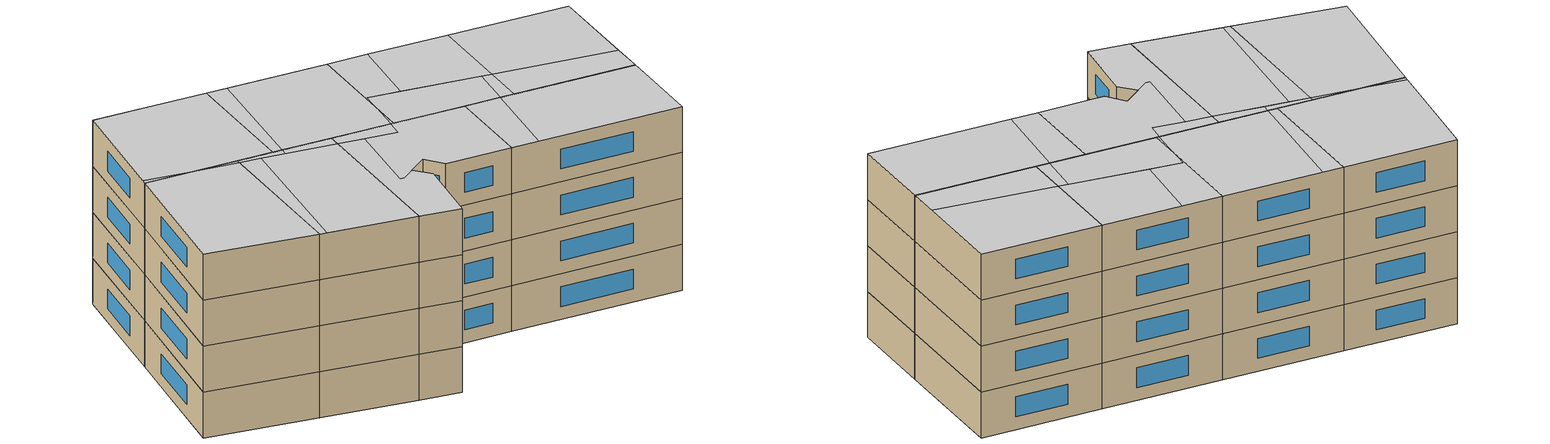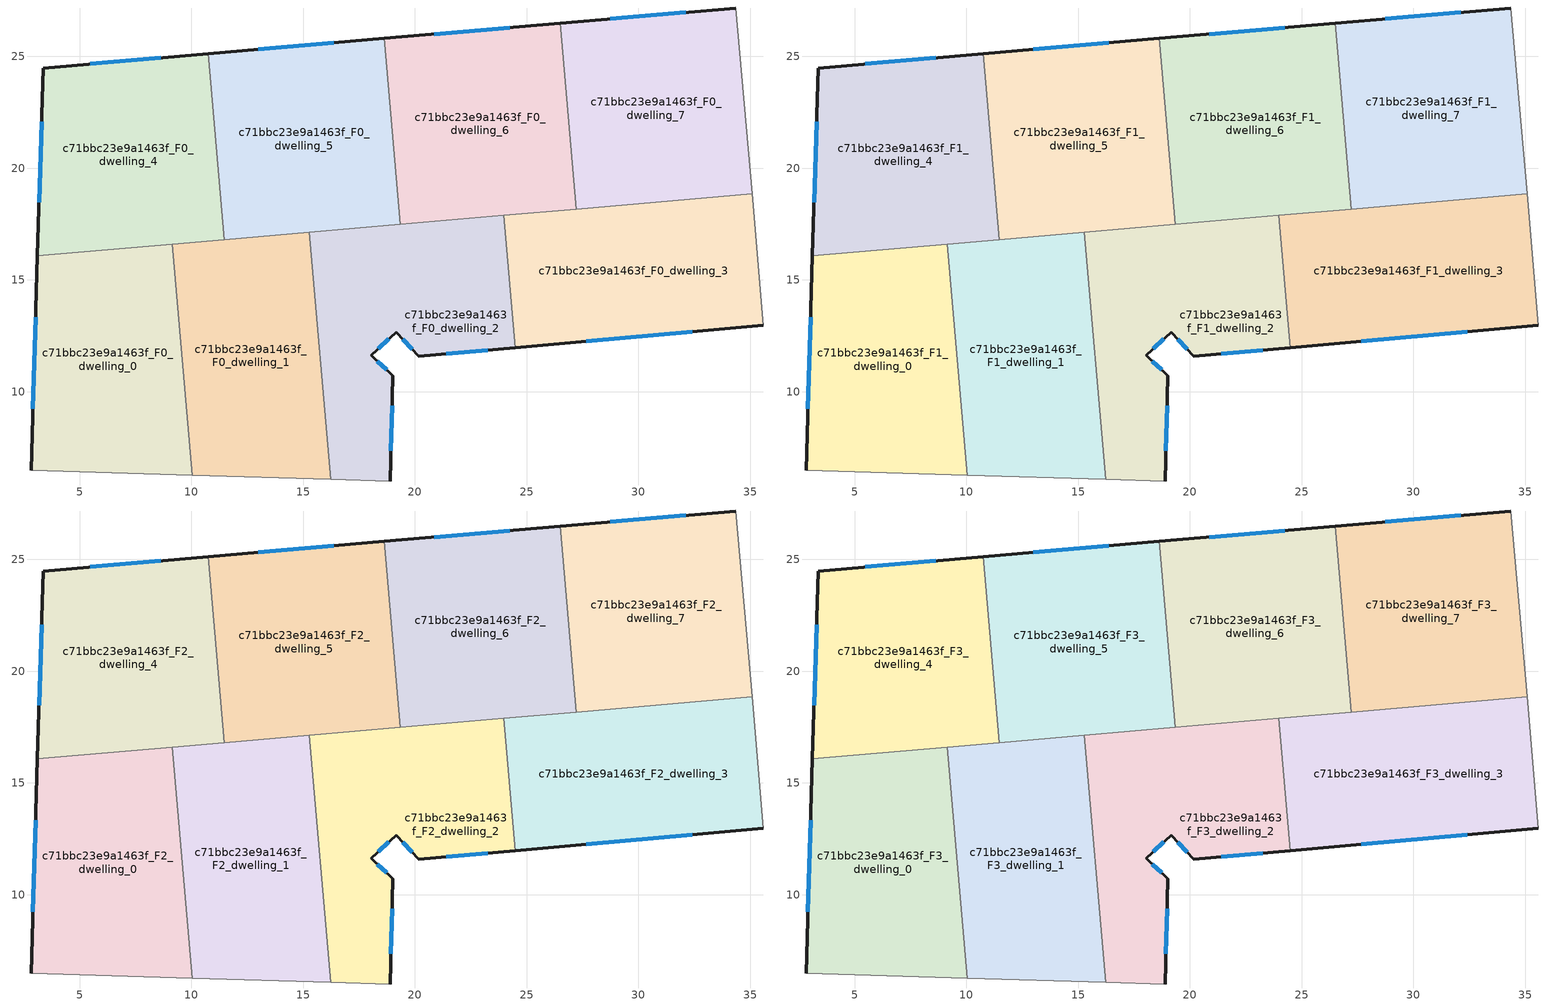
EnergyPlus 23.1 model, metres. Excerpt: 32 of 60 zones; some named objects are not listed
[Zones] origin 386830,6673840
c71bbc23e9a1463f_F0_dwelling_0
 floor ground (EU_floor_Construction): 9.15,16.6 10.04,6.27 2.83,6.49 3.12,16.08 z0
 wall outside (EU_wall_Construction): 3.12,16.08 2.83,6.49 z0:3
 wall to c71bbc23e9a1463f_F0_dwelling_1 (EU_wall_Construction): 10.04,6.27 9.15,16.6 z0:3
 wall adiabatic (EU_wall_Construction): 2.83,6.49 10.04,6.27 z0:3
 wall to c71bbc23e9a1463f_F0_dwelling_4 (EU_wall_Construction): 9.15,16.6 3.12,16.08 z0:3
 window (EU_Window_Construction): 3.04,13.34 2.91,9.23 z0.86:2.14
c71bbc23e9a1463f_F0_dwelling_1
 floor ground (EU_floor_Construction): 15.27,17.13 16.23,6.09 10.04,6.27 9.15,16.6 z0
 wall to c71bbc23e9a1463f_F0_dwelling_2 (EU_wall_Construction): 16.23,6.09 15.27,17.13 z0:3
 wall adiabatic (EU_wall_Construction): 10.04,6.27 16.23,6.09 z0:3
 wall to c71bbc23e9a1463f_F0_dwelling_5 (EU_wall_Construction): 15.27,17.13 11.47,16.8 z0:3
 wall to c71bbc23e9a1463f_F0_dwelling_4 (EU_wall_Construction): 11.47,16.8 9.14,16.6 z0:3
c71bbc23e9a1463f_F0_dwelling_2
 floor ground (EU_floor_Construction): 23.97,17.88 24.48,11.97 20.16,11.58 19.16,12.66 18.04,11.63 19.02,10.72 18.89,6.01 16.23,6.09 15.27,17.13 z0
 wall outside (EU_wall_Construction): 18.89,6.01 19.02,10.72 18.04,11.63 19.16,12.66 20.16,11.58 24.48,11.97 z0:3
 wall adiabatic (EU_wall_Construction): 16.23,6.09 18.89,6.01 z0:3
 wall to c71bbc23e9a1463f_F0_dwelling_3 (EU_wall_Construction): 24.48,11.97 23.97,17.88 z0:3
 wall to c71bbc23e9a1463f_F0_dwelling_6 (EU_wall_Construction): 23.97,17.88 19.34,17.48 z0:3
 wall to c71bbc23e9a1463f_F0_dwelling_5 (EU_wall_Construction): 19.34,17.48 15.27,17.13 z0:3
 window (EU_Window_Construction): 18.93,7.35 18.98,9.37 / 21.4,11.69 23.25,11.86 / 19.45,12.35 19.88,11.89 / 18.36,11.92 18.84,12.37 / 18.74,10.98 18.32,11.37 z0.86:2.14
c71bbc23e9a1463f_F0_dwelling_3
 floor ground (EU_floor_Construction): 35.08,18.84 35.59,12.97 24.48,11.97 23.97,17.88 z0
 wall outside (EU_wall_Construction): 24.48,11.97 35.59,12.97 z0:3
 wall adiabatic (EU_wall_Construction): 35.59,12.97 35.08,18.84 z0:3
 wall to c71bbc23e9a1463f_F0_dwelling_7 (EU_wall_Construction): 35.08,18.84 27.21,18.16 z0:3
 wall to c71bbc23e9a1463f_F0_dwelling_6 (EU_wall_Construction): 27.21,18.16 23.97,17.88 z0:3
 window (EU_Window_Construction): 27.65,12.26 32.41,12.69 z0.86:2.14
c71bbc23e9a1463f_F0_dwelling_4
 floor ground (EU_floor_Construction): 10.75,25.12 11.47,16.8 3.12,16.08 3.37,24.48 z0
 wall outside (EU_wall_Construction): 10.75,25.12 3.37,24.48 3.12,16.08 z0:3
 wall to c71bbc23e9a1463f_F0_dwelling_5 (EU_wall_Construction): 11.47,16.8 10.75,25.12 z0:3
 window (EU_Window_Construction): 3.3,22.08 3.19,18.48 / 8.64,24.94 5.48,24.66 z0.86:2.14
c71bbc23e9a1463f_F0_dwelling_5
 floor ground (EU_floor_Construction): 18.62,25.8 19.34,17.48 11.47,16.8 10.75,25.12 z0
 wall outside (EU_wall_Construction): 18.62,25.8 10.75,25.12 z0:3
 wall to c71bbc23e9a1463f_F0_dwelling_6 (EU_wall_Construction): 19.34,17.48 18.62,25.8 z0:3
 window (EU_Window_Construction): 16.37,25.61 13,25.31 z0.86:2.14
c71bbc23e9a1463f_F0_dwelling_6
 floor ground (EU_floor_Construction): 26.49,26.48 27.21,18.16 19.34,17.48 18.62,25.8 z0
 wall outside (EU_wall_Construction): 26.49,26.48 18.62,25.8 z0:3
 wall to c71bbc23e9a1463f_F0_dwelling_7 (EU_wall_Construction): 27.21,18.16 26.49,26.48 z0:3
 window (EU_Window_Construction): 24.24,26.29 20.87,26 z0.86:2.14
c71bbc23e9a1463f_F0_dwelling_7
 floor ground (EU_floor_Construction): 34.36,27.16 35.08,18.84 27.21,18.16 26.49,26.48 z0
 wall outside (EU_wall_Construction): 34.36,27.16 26.49,26.48 z0:3
 wall adiabatic (EU_wall_Construction): 35.08,18.84 34.36,27.16 z0:3
 window (EU_Window_Construction): 32.11,26.97 28.74,26.68 z0.86:2.14
c71bbc23e9a1463f_F1_dwelling_0
 floor to c71bbc23e9a1463f_F0_dwelling_0 (EU_floor_Construction): 9.15,16.6 10.04,6.27 2.83,6.49 3.12,16.08 z3
 wall outside (EU_wall_Construction): 3.12,16.08 2.83,6.49 z3:6
 wall to c71bbc23e9a1463f_F1_dwelling_1 (EU_wall_Construction): 10.04,6.27 9.15,16.6 z3:6
 wall adiabatic (EU_wall_Construction): 2.83,6.49 10.04,6.27 z3:6
 wall to c71bbc23e9a1463f_F1_dwelling_4 (EU_wall_Construction): 9.15,16.6 3.12,16.08 z3:6
 window (EU_Window_Construction): 3.04,13.34 2.91,9.23 z3.86:5.14
c71bbc23e9a1463f_F1_dwelling_1
 floor to c71bbc23e9a1463f_F0_dwelling_1 (EU_floor_Construction): 15.27,17.13 16.23,6.09 10.04,6.27 9.15,16.6 z3
 wall to c71bbc23e9a1463f_F1_dwelling_2 (EU_wall_Construction): 16.23,6.09 15.27,17.13 z3:6
 wall adiabatic (EU_wall_Construction): 10.04,6.27 16.23,6.09 z3:6
 wall to c71bbc23e9a1463f_F1_dwelling_5 (EU_wall_Construction): 15.27,17.13 11.47,16.8 z3:6
 wall to c71bbc23e9a1463f_F1_dwelling_4 (EU_wall_Construction): 11.47,16.8 9.14,16.6 z3:6
c71bbc23e9a1463f_F1_dwelling_2
 floor to c71bbc23e9a1463f_F0_dwelling_2 (EU_floor_Construction): 23.97,17.88 24.48,11.97 20.16,11.58 19.16,12.66 18.04,11.63 19.02,10.72 18.89,6.01 16.23,6.09 15.27,17.13 z3
 wall outside (EU_wall_Construction): 18.89,6.01 19.02,10.72 18.04,11.63 19.16,12.66 20.16,11.58 24.48,11.97 z3:6
 wall adiabatic (EU_wall_Construction): 16.23,6.09 18.89,6.01 z3:6
 wall to c71bbc23e9a1463f_F1_dwelling_3 (EU_wall_Construction): 24.48,11.97 23.97,17.88 z3:6
 wall to c71bbc23e9a1463f_F1_dwelling_6 (EU_wall_Construction): 23.97,17.88 19.34,17.48 z3:6
 wall to c71bbc23e9a1463f_F1_dwelling_5 (EU_wall_Construction): 19.34,17.48 15.27,17.13 z3:6
 window (EU_Window_Construction): 18.93,7.35 18.98,9.37 / 21.4,11.69 23.25,11.86 / 19.45,12.35 19.88,11.89 / 18.36,11.92 18.84,12.37 / 18.74,10.98 18.32,11.37 z3.86:5.14
c71bbc23e9a1463f_F1_dwelling_3
 floor to c71bbc23e9a1463f_F0_dwelling_3 (EU_floor_Construction): 35.08,18.84 35.59,12.97 24.48,11.97 23.97,17.88 z3
 wall outside (EU_wall_Construction): 24.48,11.97 35.59,12.97 z3:6
 wall adiabatic (EU_wall_Construction): 35.59,12.97 35.08,18.84 z3:6
 wall to c71bbc23e9a1463f_F1_dwelling_7 (EU_wall_Construction): 35.08,18.84 27.21,18.16 z3:6
 wall to c71bbc23e9a1463f_F1_dwelling_6 (EU_wall_Construction): 27.21,18.16 23.97,17.88 z3:6
 window (EU_Window_Construction): 27.65,12.26 32.41,12.69 z3.86:5.14
c71bbc23e9a1463f_F1_dwelling_4
 floor to c71bbc23e9a1463f_F0_dwelling_4 (EU_floor_Construction): 10.75,25.12 11.47,16.8 3.12,16.08 3.37,24.48 z3
 wall outside (EU_wall_Construction): 10.75,25.12 3.37,24.48 3.12,16.08 z3:6
 wall to c71bbc23e9a1463f_F1_dwelling_5 (EU_wall_Construction): 11.47,16.8 10.75,25.12 z3:6
 window (EU_Window_Construction): 3.3,22.08 3.19,18.48 / 8.64,24.94 5.48,24.66 z3.86:5.14
c71bbc23e9a1463f_F1_dwelling_5
 floor to c71bbc23e9a1463f_F0_dwelling_5 (EU_floor_Construction): 18.62,25.8 19.34,17.48 11.47,16.8 10.75,25.12 z3
 wall outside (EU_wall_Construction): 18.62,25.8 10.75,25.12 z3:6
 wall to c71bbc23e9a1463f_F1_dwelling_6 (EU_wall_Construction): 19.34,17.48 18.62,25.8 z3:6
 window (EU_Window_Construction): 16.37,25.61 13,25.31 z3.86:5.14
c71bbc23e9a1463f_F1_dwelling_6
 floor to c71bbc23e9a1463f_F0_dwelling_6 (EU_floor_Construction): 26.49,26.48 27.21,18.16 19.34,17.48 18.62,25.8 z3
 wall outside (EU_wall_Construction): 26.49,26.48 18.62,25.8 z3:6
 wall to c71bbc23e9a1463f_F1_dwelling_7 (EU_wall_Construction): 27.21,18.16 26.49,26.48 z3:6
 window (EU_Window_Construction): 24.24,26.29 20.87,26 z3.86:5.14
c71bbc23e9a1463f_F1_dwelling_7
 floor to c71bbc23e9a1463f_F0_dwelling_7 (EU_floor_Construction): 34.36,27.16 35.08,18.84 27.21,18.16 26.49,26.48 z3
 wall outside (EU_wall_Construction): 34.36,27.16 26.49,26.48 z3:6
 wall adiabatic (EU_wall_Construction): 35.08,18.84 34.36,27.16 z3:6
 window (EU_Window_Construction): 32.11,26.97 28.74,26.68 z3.86:5.14
c71bbc23e9a1463f_F2_dwelling_0
 floor to c71bbc23e9a1463f_F1_dwelling_0 (EU_floor_Construction): 9.15,16.6 10.04,6.27 2.83,6.49 3.12,16.08 z6
 wall outside (EU_wall_Construction): 3.12,16.08 2.83,6.49 z6:9
 wall to c71bbc23e9a1463f_F2_dwelling_1 (EU_wall_Construction): 10.04,6.27 9.15,16.6 z6:9
 wall adiabatic (EU_wall_Construction): 2.83,6.49 10.04,6.27 z6:9
 wall to c71bbc23e9a1463f_F2_dwelling_4 (EU_wall_Construction): 9.15,16.6 3.12,16.08 z6:9
 window (EU_Window_Construction): 3.04,13.34 2.91,9.23 z6.86:8.14
c71bbc23e9a1463f_F2_dwelling_1
 floor to c71bbc23e9a1463f_F1_dwelling_1 (EU_floor_Construction): 15.27,17.13 16.23,6.09 10.04,6.27 9.15,16.6 z6
 wall to c71bbc23e9a1463f_F2_dwelling_2 (EU_wall_Construction): 16.23,6.09 15.27,17.13 z6:9
 wall adiabatic (EU_wall_Construction): 10.04,6.27 16.23,6.09 z6:9
 wall to c71bbc23e9a1463f_F2_dwelling_5 (EU_wall_Construction): 15.27,17.13 11.47,16.8 z6:9
 wall to c71bbc23e9a1463f_F2_dwelling_4 (EU_wall_Construction): 11.47,16.8 9.14,16.6 z6:9
c71bbc23e9a1463f_F2_dwelling_2
 floor to c71bbc23e9a1463f_F1_dwelling_2 (EU_floor_Construction): 23.97,17.88 24.48,11.97 20.16,11.58 19.16,12.66 18.04,11.63 19.02,10.72 18.89,6.01 16.23,6.09 15.27,17.13 z6
 wall outside (EU_wall_Construction): 18.89,6.01 19.02,10.72 18.04,11.63 19.16,12.66 20.16,11.58 24.48,11.97 z6:9
 wall adiabatic (EU_wall_Construction): 16.23,6.09 18.89,6.01 z6:9
 wall to c71bbc23e9a1463f_F2_dwelling_3 (EU_wall_Construction): 24.48,11.97 23.97,17.88 z6:9
 wall to c71bbc23e9a1463f_F2_dwelling_6 (EU_wall_Construction): 23.97,17.88 19.34,17.48 z6:9
 wall to c71bbc23e9a1463f_F2_dwelling_5 (EU_wall_Construction): 19.34,17.48 15.27,17.13 z6:9
 window (EU_Window_Construction): 18.93,7.35 18.98,9.37 / 21.4,11.69 23.25,11.86 / 19.45,12.35 19.88,11.89 / 18.36,11.92 18.84,12.37 / 18.74,10.98 18.32,11.37 z6.86:8.14
c71bbc23e9a1463f_F2_dwelling_3
 floor to c71bbc23e9a1463f_F1_dwelling_3 (EU_floor_Construction): 35.08,18.84 35.59,12.97 24.48,11.97 23.97,17.88 z6
 wall outside (EU_wall_Construction): 24.48,11.97 35.59,12.97 z6:9
 wall adiabatic (EU_wall_Construction): 35.59,12.97 35.08,18.84 z6:9
 wall to c71bbc23e9a1463f_F2_dwelling_7 (EU_wall_Construction): 35.08,18.84 27.21,18.16 z6:9
 wall to c71bbc23e9a1463f_F2_dwelling_6 (EU_wall_Construction): 27.21,18.16 23.97,17.88 z6:9
 window (EU_Window_Construction): 27.65,12.26 32.41,12.69 z6.86:8.14
c71bbc23e9a1463f_F2_dwelling_4
 floor to c71bbc23e9a1463f_F1_dwelling_4 (EU_floor_Construction): 10.75,25.12 11.47,16.8 3.12,16.08 3.37,24.48 z6
 wall outside (EU_wall_Construction): 10.75,25.12 3.37,24.48 3.12,16.08 z6:9
 wall to c71bbc23e9a1463f_F2_dwelling_5 (EU_wall_Construction): 11.47,16.8 10.75,25.12 z6:9
 window (EU_Window_Construction): 3.3,22.08 3.19,18.48 / 8.64,24.94 5.48,24.66 z6.86:8.14
c71bbc23e9a1463f_F2_dwelling_5
 floor to c71bbc23e9a1463f_F1_dwelling_5 (EU_floor_Construction): 18.62,25.8 19.34,17.48 11.47,16.8 10.75,25.12 z6
 wall outside (EU_wall_Construction): 18.62,25.8 10.75,25.12 z6:9
 wall to c71bbc23e9a1463f_F2_dwelling_6 (EU_wall_Construction): 19.34,17.48 18.62,25.8 z6:9
 window (EU_Window_Construction): 16.37,25.61 13,25.31 z6.86:8.14
c71bbc23e9a1463f_F2_dwelling_6
 floor to c71bbc23e9a1463f_F1_dwelling_6 (EU_floor_Construction): 26.49,26.48 27.21,18.16 19.34,17.48 18.62,25.8 z6
 wall outside (EU_wall_Construction): 26.49,26.48 18.62,25.8 z6:9
 wall to c71bbc23e9a1463f_F2_dwelling_7 (EU_wall_Construction): 27.21,18.16 26.49,26.48 z6:9
 window (EU_Window_Construction): 24.24,26.29 20.87,26 z6.86:8.14
c71bbc23e9a1463f_F2_dwelling_7
 floor to c71bbc23e9a1463f_F1_dwelling_7 (EU_floor_Construction): 34.36,27.16 35.08,18.84 27.21,18.16 26.49,26.48 z6
 wall outside (EU_wall_Construction): 34.36,27.16 26.49,26.48 z6:9
 wall adiabatic (EU_wall_Construction): 35.08,18.84 34.36,27.16 z6:9
 window (EU_Window_Construction): 32.11,26.97 28.74,26.68 z6.86:8.14
c71bbc23e9a1463f_F3_dwelling_0
 floor to c71bbc23e9a1463f_F2_dwelling_0 (EU_floor_Construction): 9.15,16.6 10.04,6.27 2.83,6.49 3.12,16.08 z9
 wall outside (EU_wall_Construction): 3.12,16.08 2.83,6.49 z9:12
 wall to c71bbc23e9a1463f_F3_dwelling_1 (EU_wall_Construction): 10.04,6.27 9.15,16.6 z9:12
 wall adiabatic (EU_wall_Construction): 2.83,6.49 10.04,6.27 z9:12
 wall to c71bbc23e9a1463f_F3_dwelling_4 (EU_wall_Construction): 9.15,16.6 3.12,16.08 z9:12
 window (EU_Window_Construction): 3.04,13.34 2.91,9.23 z9.86:11.14
 ceiling to c71bbc23e9a1463f_F4_dwelling_0 (EU_floor_Construction): 10.04,6.27 9.17,16.33 6.24,16.35 3.12,16.08 2.83,6.49 z12
 ceiling adiabatic (EU_roof_Construction): 9.17,16.33 9.15,16.6 6.24,16.35 z12
c71bbc23e9a1463f_F3_dwelling_1
 floor to c71bbc23e9a1463f_F2_dwelling_1 (EU_floor_Construction): 15.27,17.13 16.23,6.09 10.04,6.27 9.15,16.6 z9
 wall to c71bbc23e9a1463f_F3_dwelling_2 (EU_wall_Construction): 16.23,6.09 15.27,17.13 z9:12
 wall adiabatic (EU_wall_Construction): 10.04,6.27 16.23,6.09 z9:12
 wall to c71bbc23e9a1463f_F3_dwelling_5 (EU_wall_Construction): 15.27,17.13 11.47,16.8 z9:12
 wall to c71bbc23e9a1463f_F3_dwelling_4 (EU_wall_Construction): 11.47,16.8 9.14,16.6 z9:12
 ceiling to c71bbc23e9a1463f_F4_dwelling_1 (EU_floor_Construction): 16.23,6.09 15.34,16.31 10.56,16.33 10.51,6.26 z12
 ceiling to c71bbc23e9a1463f_F4_dwelling_0 (EU_floor_Construction): 10.51,6.26 10.56,16.33 9.17,16.33 10.04,6.27 z12
 ceiling to c71bbc23e9a1463f_F4_dwelling_5 (EU_floor_Construction): 15.34,16.31 15.27,17.13 12.09,16.85 12.08,16.32 z12
 ceiling adiabatic (EU_roof_Construction): 12.08,16.32 12.09,16.85 9.15,16.6 9.17,16.33 z12
c71bbc23e9a1463f_F3_dwelling_2
 floor to c71bbc23e9a1463f_F2_dwelling_2 (EU_floor_Construction): 23.97,17.88 24.48,11.97 20.16,11.58 19.16,12.66 18.04,11.63 19.02,10.72 18.89,6.01 16.23,6.09 15.27,17.13 z9
 wall outside (EU_wall_Construction): 18.89,6.01 19.02,10.72 18.04,11.63 19.16,12.66 20.16,11.58 24.48,11.97 z9:12
 wall adiabatic (EU_wall_Construction): 16.23,6.09 18.89,6.01 z9:12
 wall to c71bbc23e9a1463f_F3_dwelling_3 (EU_wall_Construction): 24.48,11.97 23.97,17.88 z9:12
 wall to c71bbc23e9a1463f_F3_dwelling_6 (EU_wall_Construction): 23.97,17.88 19.34,17.48 z9:12
 wall to c71bbc23e9a1463f_F3_dwelling_5 (EU_wall_Construction): 19.34,17.48 15.27,17.13 z9:12
 window (EU_Window_Construction): 18.93,7.35 18.98,9.37 / 21.4,11.69 23.25,11.86 / 19.45,12.35 19.88,11.89 / 18.36,11.92 18.84,12.37 / 18.74,10.98 18.32,11.37 z9.86:11.14
 ceiling to c71bbc23e9a1463f_F4_dwelling_2 (EU_floor_Construction): 24.48,11.97 23.97,17.88 19.14,17.47 19.14,16.29 17.05,16.3 17.03,10.91 17.27,10.91 19.16,12.66 20.16,11.58 z12
 ceiling to c71bbc23e9a1463f_F4_dwelling_1 (EU_floor_Construction): 18.89,6.01 19.02,10.72 18.04,11.63 17.27,10.91 17.03,10.91 17.05,16.3 15.34,16.31 16.23,6.09 z12
 ceiling to c71bbc23e9a1463f_F4_dwelling_5 (EU_floor_Construction): 19.14,16.29 19.14,17.47 15.27,17.13 15.34,16.31 z12
c71bbc23e9a1463f_F3_dwelling_3
 floor to c71bbc23e9a1463f_F2_dwelling_3 (EU_floor_Construction): 35.08,18.84 35.59,12.97 24.48,11.97 23.97,17.88 z9
 wall outside (EU_wall_Construction): 24.48,11.97 35.59,12.97 z9:12
 wall adiabatic (EU_wall_Construction): 35.59,12.97 35.08,18.84 z9:12
 wall to c71bbc23e9a1463f_F3_dwelling_7 (EU_wall_Construction): 35.08,18.84 27.21,18.16 z9:12
 wall to c71bbc23e9a1463f_F3_dwelling_6 (EU_wall_Construction): 27.21,18.16 23.97,17.88 z9:12
 window (EU_Window_Construction): 27.65,12.26 32.41,12.69 z9.86:11.14
 ceiling to c71bbc23e9a1463f_F4_dwelling_4 (EU_floor_Construction): 35.59,12.97 35.08,18.84 26.31,18.09 26.28,12.13 z12
 ceiling to c71bbc23e9a1463f_F4_dwelling_2 (EU_floor_Construction): 26.28,12.13 26.31,18.09 23.97,17.88 24.48,11.97 z12
c71bbc23e9a1463f_F3_dwelling_4
 floor to c71bbc23e9a1463f_F2_dwelling_4 (EU_floor_Construction): 10.75,25.12 11.47,16.8 3.12,16.08 3.37,24.48 z9
 wall outside (EU_wall_Construction): 10.75,25.12 3.37,24.48 3.12,16.08 z9:12
 wall to c71bbc23e9a1463f_F3_dwelling_5 (EU_wall_Construction): 11.47,16.8 10.75,25.12 z9:12
 window (EU_Window_Construction): 3.3,22.08 3.19,18.48 / 8.64,24.94 5.48,24.66 z9.86:11.14
 ceiling to c71bbc23e9a1463f_F4_dwelling_3 (EU_floor_Construction): 11.47,16.8 10.75,25.12 3.37,24.48 3.13,16.36 6.24,16.35 z12
 ceiling to c71bbc23e9a1463f_F4_dwelling_0 (EU_floor_Construction): 6.24,16.35 3.13,16.36 3.12,16.08 z12
c71bbc23e9a1463f_F3_dwelling_5
 floor to c71bbc23e9a1463f_F2_dwelling_5 (EU_floor_Construction): 18.62,25.8 19.34,17.48 11.47,16.8 10.75,25.12 z9
 wall outside (EU_wall_Construction): 18.62,25.8 10.75,25.12 z9:12
 wall to c71bbc23e9a1463f_F3_dwelling_6 (EU_wall_Construction): 19.34,17.48 18.62,25.8 z9:12
 window (EU_Window_Construction): 16.37,25.61 13,25.31 z9.86:11.14
 ceiling to c71bbc23e9a1463f_F4_dwelling_5 (EU_floor_Construction): 19.14,17.47 19.15,19.63 18.62,25.8 12.12,25.24 12.09,16.85 z12
 ceiling to c71bbc23e9a1463f_F4_dwelling_3 (EU_floor_Construction): 12.09,16.85 12.12,25.24 10.75,25.12 11.47,16.8 z12
 ceiling to c71bbc23e9a1463f_F4_dwelling_2 (EU_floor_Construction): 19.34,17.48 19.15,19.63 19.14,17.47 z12
c71bbc23e9a1463f_F3_dwelling_6
 floor to c71bbc23e9a1463f_F2_dwelling_6 (EU_floor_Construction): 26.49,26.48 27.21,18.16 19.34,17.48 18.62,25.8 z9
 wall outside (EU_wall_Construction): 26.49,26.48 18.62,25.8 z9:12
 wall to c71bbc23e9a1463f_F3_dwelling_7 (EU_wall_Construction): 27.21,18.16 26.49,26.48 z9:12
 window (EU_Window_Construction): 24.24,26.29 20.87,26 z9.86:11.14
 ceiling to c71bbc23e9a1463f_F4_dwelling_2 (EU_floor_Construction): 26.31,18.09 26.32,20.99 19.16,21.02 19.15,19.63 19.34,17.48 z12
 ceiling to c71bbc23e9a1463f_F4_dwelling_5 (EU_floor_Construction): 21.23,21.01 21.25,26.03 18.62,25.8 19.15,19.63 19.16,21.02 z12
 ceiling to c71bbc23e9a1463f_F4_dwelling_6 (EU_floor_Construction): 26.97,20.98 26.49,26.48 21.25,26.03 21.23,21.01 z12
 ceiling to c71bbc23e9a1463f_F4_dwelling_4 (EU_floor_Construction): 27.21,18.16 26.97,20.98 26.32,20.98 26.31,18.09 z12
c71bbc23e9a1463f_F3_dwelling_7
 floor to c71bbc23e9a1463f_F2_dwelling_7 (EU_floor_Construction): 34.36,27.16 35.08,18.84 27.21,18.16 26.49,26.48 z9
 wall outside (EU_wall_Construction): 34.36,27.16 26.49,26.48 z9:12
 wall adiabatic (EU_wall_Construction): 35.08,18.84 34.36,27.16 z9:12
 window (EU_Window_Construction): 32.11,26.97 28.74,26.68 z9.86:11.14
 ceiling to c71bbc23e9a1463f_F4_dwelling_6 (EU_floor_Construction): 34.9,20.95 34.36,27.16 26.49,26.48 26.97,20.98 z12
 ceiling to c71bbc23e9a1463f_F4_dwelling_4 (EU_floor_Construction): 35.08,18.84 34.9,20.95 26.97,20.98 27.21,18.16 z12
[Building]
EU S2 Campaign: North Axis=0; Terrain=City; Solar Distribution=FullExterior
[Site:Location]
Helsinki-Vantaa.AP: Latitude=60.317; Longitude=24.963; Time Zone=2; Elevation=54.6
[SizingPeriod:WeatherFileDays]
AnnualSizingPeriod: Begin Month=1; Begin Day of Month=1; End Month=12; End Day of Month=31; Day of Week for Start Day=Monday; Use Weather File Daylight Saving Period=No; Use Weather File Rain and Snow Indicators=No
[MATERIAL]
EU_InternalMass_Material: Roughness=MediumRough; Thickness=0.1; Conductivity=1; Density=1800; Specific Heat=900; Thermal Absorptance=0.9; Solar Absorptance=0.7; Visible Absorptance=0.7
[MATERIAL:NOMASS] Roughness=MediumRough; Thermal Absorptance=0.9; Solar Absorptance=0.7; Visible Absorptance=0.7
Name | Thermal Resistance
EU_wall_NoMass | 1.10183
EU_roof_NoMass; EU_floor_NoMass | 1.70606
[WINDOWMATERIAL:SIMPLEGLAZINGSYSTEM]
EU_Window_SimpleGlazing: UFactor=3.11035; Solar Heat Gain Coefficient=0.8; Visible Transmittance=0.8
[CONSTRUCTION]
EU_wall_Construction: EU_wall_NoMass
EU_roof_Construction: EU_roof_NoMass
EU_floor_Construction: EU_floor_NoMass
EU_Window_Construction: EU_Window_SimpleGlazing
EU_InternalMass_Construction: EU_InternalMass_Material
[ZONE] Type=1; Multiplier=1; Ceiling Height=autocalculate; Floor Area=autocalculate; Part of Total Floor Area=Yes
Name | Volume
c71bbc23e9a1463f_F0_dwelling_0; c71bbc23e9a1463f_F1_dwelling_0; c71bbc23e9a1463f_F2_dwelling_0; c71bbc23e9a1463f_F3_dwelling_0 | 197.85
c71bbc23e9a1463f_F0_dwelling_1; c71bbc23e9a1463f_F1_dwelling_1; c71bbc23e9a1463f_F2_dwelling_1; c71bbc23e9a1463f_F3_dwelling_1 | 197.867
c71bbc23e9a1463f_F0_dwelling_2; c71bbc23e9a1463f_F1_dwelling_2; c71bbc23e9a1463f_F2_dwelling_2; c71bbc23e9a1463f_F3_dwelling_2 | 197.861
c71bbc23e9a1463f_F0_dwelling_3; c71bbc23e9a1463f_F1_dwelling_3; c71bbc23e9a1463f_F2_dwelling_3; c71bbc23e9a1463f_F3_dwelling_3 | 197.857
c71bbc23e9a1463f_F0_dwelling_4; c71bbc23e9a1463f_F1_dwelling_4; c71bbc23e9a1463f_F2_dwelling_4; c71bbc23e9a1463f_F3_dwelling_4 | 197.848
c71bbc23e9a1463f_F0_dwelling_5; c71bbc23e9a1463f_F1_dwelling_5; c71bbc23e9a1463f_F2_dwelling_5; c71bbc23e9a1463f_F3_dwelling_5 | 197.835
c71bbc23e9a1463f_F0_dwelling_6; c71bbc23e9a1463f_F1_dwelling_6; c71bbc23e9a1463f_F2_dwelling_6; c71bbc23e9a1463f_F3_dwelling_6 | 197.884
c71bbc23e9a1463f_F0_dwelling_7; c71bbc23e9a1463f_F1_dwelling_7; c71bbc23e9a1463f_F2_dwelling_7; c71bbc23e9a1463f_F3_dwelling_7 | 197.846
[INTERNALMASS] Construction=EU_InternalMass_Construction
Name | Zone or ZoneList | Surface Area
c71bbc23e9a1463f_F0_dwelling_0_EU_InternalMass | c71bbc23e9a1463f_F0_dwelling_0 | 65.9502
c71bbc23e9a1463f_F0_dwelling_1_EU_InternalMass | c71bbc23e9a1463f_F0_dwelling_1 | 65.9556
c71bbc23e9a1463f_F0_dwelling_2_EU_InternalMass | c71bbc23e9a1463f_F0_dwelling_2 | 65.9536
c71bbc23e9a1463f_F0_dwelling_3_EU_InternalMass | c71bbc23e9a1463f_F0_dwelling_3 | 65.9526
c71bbc23e9a1463f_F0_dwelling_4_EU_InternalMass | c71bbc23e9a1463f_F0_dwelling_4 | 65.9489
c71bbc23e9a1463f_F0_dwelling_5_EU_InternalMass | c71bbc23e9a1463f_F0_dwelling_5 | 65.9451
c71bbc23e9a1463f_F0_dwelling_6_EU_InternalMass | c71bbc23e9a1463f_F0_dwelling_6 | 65.9616
c71bbc23e9a1463f_F0_dwelling_7_EU_InternalMass | c71bbc23e9a1463f_F0_dwelling_7 | 65.9487
c71bbc23e9a1463f_F1_dwelling_0_EU_InternalMass | c71bbc23e9a1463f_F1_dwelling_0 | 65.9502
c71bbc23e9a1463f_F1_dwelling_1_EU_InternalMass | c71bbc23e9a1463f_F1_dwelling_1 | 65.9556
c71bbc23e9a1463f_F1_dwelling_2_EU_InternalMass | c71bbc23e9a1463f_F1_dwelling_2 | 65.9536
c71bbc23e9a1463f_F1_dwelling_3_EU_InternalMass | c71bbc23e9a1463f_F1_dwelling_3 | 65.9526
c71bbc23e9a1463f_F1_dwelling_4_EU_InternalMass | c71bbc23e9a1463f_F1_dwelling_4 | 65.9489
c71bbc23e9a1463f_F1_dwelling_5_EU_InternalMass | c71bbc23e9a1463f_F1_dwelling_5 | 65.9451
c71bbc23e9a1463f_F1_dwelling_6_EU_InternalMass | c71bbc23e9a1463f_F1_dwelling_6 | 65.9616
c71bbc23e9a1463f_F1_dwelling_7_EU_InternalMass | c71bbc23e9a1463f_F1_dwelling_7 | 65.9487
c71bbc23e9a1463f_F2_dwelling_0_EU_InternalMass | c71bbc23e9a1463f_F2_dwelling_0 | 65.9502
c71bbc23e9a1463f_F2_dwelling_1_EU_InternalMass | c71bbc23e9a1463f_F2_dwelling_1 | 65.9556
c71bbc23e9a1463f_F2_dwelling_2_EU_InternalMass | c71bbc23e9a1463f_F2_dwelling_2 | 65.9536
c71bbc23e9a1463f_F2_dwelling_3_EU_InternalMass | c71bbc23e9a1463f_F2_dwelling_3 | 65.9526
c71bbc23e9a1463f_F2_dwelling_4_EU_InternalMass | c71bbc23e9a1463f_F2_dwelling_4 | 65.9489
c71bbc23e9a1463f_F2_dwelling_5_EU_InternalMass | c71bbc23e9a1463f_F2_dwelling_5 | 65.9451
c71bbc23e9a1463f_F2_dwelling_6_EU_InternalMass | c71bbc23e9a1463f_F2_dwelling_6 | 65.9616
c71bbc23e9a1463f_F2_dwelling_7_EU_InternalMass | c71bbc23e9a1463f_F2_dwelling_7 | 65.9487
c71bbc23e9a1463f_F3_dwelling_0_EU_InternalMass | c71bbc23e9a1463f_F3_dwelling_0 | 65.9502
c71bbc23e9a1463f_F3_dwelling_1_EU_InternalMass | c71bbc23e9a1463f_F3_dwelling_1 | 65.9556
c71bbc23e9a1463f_F3_dwelling_2_EU_InternalMass | c71bbc23e9a1463f_F3_dwelling_2 | 65.9536
c71bbc23e9a1463f_F3_dwelling_3_EU_InternalMass | c71bbc23e9a1463f_F3_dwelling_3 | 65.9526
c71bbc23e9a1463f_F3_dwelling_4_EU_InternalMass | c71bbc23e9a1463f_F3_dwelling_4 | 65.9489
c71bbc23e9a1463f_F3_dwelling_5_EU_InternalMass | c71bbc23e9a1463f_F3_dwelling_5 | 65.9451
c71bbc23e9a1463f_F3_dwelling_6_EU_InternalMass | c71bbc23e9a1463f_F3_dwelling_6 | 65.9616
c71bbc23e9a1463f_F3_dwelling_7_EU_InternalMass | c71bbc23e9a1463f_F3_dwelling_7 | 65.9487
[OTHEREQUIPMENT] Fuel Type=Electricity; Design Level Calculation Method=Watts/Area; Power per Zone Floor Area=1; Fraction Latent=0; Fraction Radiant=0; Fraction Lost=0; Carbon Dioxide Generation Rate=0; EndUse Subcategory=EU_Step8_InternalGains
Name | Zone or ZoneList or Space or SpaceList | Schedule
EU_Step8_InternalGain_c71bbc23e9a1463f_F0_dwelling_0_f000 | c71bbc23e9a1463f_F0_dwelling_0 | EU_Step8_GainSchedule_c71bbc23e9a1463f_F0_dwelling_0_f000
EU_Step8_InternalGain_c71bbc23e9a1463f_F0_dwelling_1_f000 | c71bbc23e9a1463f_F0_dwelling_1 | EU_Step8_GainSchedule_c71bbc23e9a1463f_F0_dwelling_1_f000
EU_Step8_InternalGain_c71bbc23e9a1463f_F0_dwelling_2_f000 | c71bbc23e9a1463f_F0_dwelling_2 | EU_Step8_GainSchedule_c71bbc23e9a1463f_F0_dwelling_2_f000
EU_Step8_InternalGain_c71bbc23e9a1463f_F0_dwelling_3_f000 | c71bbc23e9a1463f_F0_dwelling_3 | EU_Step8_GainSchedule_c71bbc23e9a1463f_F0_dwelling_3_f000
EU_Step8_InternalGain_c71bbc23e9a1463f_F0_dwelling_4_f000 | c71bbc23e9a1463f_F0_dwelling_4 | EU_Step8_GainSchedule_c71bbc23e9a1463f_F0_dwelling_4_f000
EU_Step8_InternalGain_c71bbc23e9a1463f_F0_dwelling_5_f000 | c71bbc23e9a1463f_F0_dwelling_5 | EU_Step8_GainSchedule_c71bbc23e9a1463f_F0_dwelling_5_f000
EU_Step8_InternalGain_c71bbc23e9a1463f_F0_dwelling_6_f000 | c71bbc23e9a1463f_F0_dwelling_6 | EU_Step8_GainSchedule_c71bbc23e9a1463f_F0_dwelling_6_f000
EU_Step8_InternalGain_c71bbc23e9a1463f_F0_dwelling_7_f000 | c71bbc23e9a1463f_F0_dwelling_7 | EU_Step8_GainSchedule_c71bbc23e9a1463f_F0_dwelling_7_f000
EU_Step8_InternalGain_c71bbc23e9a1463f_F1_dwelling_0_f000 | c71bbc23e9a1463f_F1_dwelling_0 | EU_Step8_GainSchedule_c71bbc23e9a1463f_F1_dwelling_0_f000
EU_Step8_InternalGain_c71bbc23e9a1463f_F1_dwelling_1_f000 | c71bbc23e9a1463f_F1_dwelling_1 | EU_Step8_GainSchedule_c71bbc23e9a1463f_F1_dwelling_1_f000
EU_Step8_InternalGain_c71bbc23e9a1463f_F1_dwelling_2_f000 | c71bbc23e9a1463f_F1_dwelling_2 | EU_Step8_GainSchedule_c71bbc23e9a1463f_F1_dwelling_2_f000
EU_Step8_InternalGain_c71bbc23e9a1463f_F1_dwelling_3_f000 | c71bbc23e9a1463f_F1_dwelling_3 | EU_Step8_GainSchedule_c71bbc23e9a1463f_F1_dwelling_3_f000
EU_Step8_InternalGain_c71bbc23e9a1463f_F1_dwelling_4_f000 | c71bbc23e9a1463f_F1_dwelling_4 | EU_Step8_GainSchedule_c71bbc23e9a1463f_F1_dwelling_4_f000
EU_Step8_InternalGain_c71bbc23e9a1463f_F1_dwelling_5_f000 | c71bbc23e9a1463f_F1_dwelling_5 | EU_Step8_GainSchedule_c71bbc23e9a1463f_F1_dwelling_5_f000
EU_Step8_InternalGain_c71bbc23e9a1463f_F1_dwelling_6_f000 | c71bbc23e9a1463f_F1_dwelling_6 | EU_Step8_GainSchedule_c71bbc23e9a1463f_F1_dwelling_6_f000
EU_Step8_InternalGain_c71bbc23e9a1463f_F1_dwelling_7_f000 | c71bbc23e9a1463f_F1_dwelling_7 | EU_Step8_GainSchedule_c71bbc23e9a1463f_F1_dwelling_7_f000
EU_Step8_InternalGain_c71bbc23e9a1463f_F2_dwelling_0_f000 | c71bbc23e9a1463f_F2_dwelling_0 | EU_Step8_GainSchedule_c71bbc23e9a1463f_F2_dwelling_0_f000
EU_Step8_InternalGain_c71bbc23e9a1463f_F2_dwelling_1_f000 | c71bbc23e9a1463f_F2_dwelling_1 | EU_Step8_GainSchedule_c71bbc23e9a1463f_F2_dwelling_1_f000
EU_Step8_InternalGain_c71bbc23e9a1463f_F2_dwelling_2_f000 | c71bbc23e9a1463f_F2_dwelling_2 | EU_Step8_GainSchedule_c71bbc23e9a1463f_F2_dwelling_2_f000
EU_Step8_InternalGain_c71bbc23e9a1463f_F2_dwelling_3_f000 | c71bbc23e9a1463f_F2_dwelling_3 | EU_Step8_GainSchedule_c71bbc23e9a1463f_F2_dwelling_3_f000
EU_Step8_InternalGain_c71bbc23e9a1463f_F2_dwelling_4_f000 | c71bbc23e9a1463f_F2_dwelling_4 | EU_Step8_GainSchedule_c71bbc23e9a1463f_F2_dwelling_4_f000
EU_Step8_InternalGain_c71bbc23e9a1463f_F2_dwelling_5_f000 | c71bbc23e9a1463f_F2_dwelling_5 | EU_Step8_GainSchedule_c71bbc23e9a1463f_F2_dwelling_5_f000
EU_Step8_InternalGain_c71bbc23e9a1463f_F2_dwelling_6_f000 | c71bbc23e9a1463f_F2_dwelling_6 | EU_Step8_GainSchedule_c71bbc23e9a1463f_F2_dwelling_6_f000
EU_Step8_InternalGain_c71bbc23e9a1463f_F2_dwelling_7_f000 | c71bbc23e9a1463f_F2_dwelling_7 | EU_Step8_GainSchedule_c71bbc23e9a1463f_F2_dwelling_7_f000
EU_Step8_InternalGain_c71bbc23e9a1463f_F3_dwelling_0_f000 | c71bbc23e9a1463f_F3_dwelling_0 | EU_Step8_GainSchedule_c71bbc23e9a1463f_F3_dwelling_0_f000
EU_Step8_InternalGain_c71bbc23e9a1463f_F3_dwelling_1_f000 | c71bbc23e9a1463f_F3_dwelling_1 | EU_Step8_GainSchedule_c71bbc23e9a1463f_F3_dwelling_1_f000
EU_Step8_InternalGain_c71bbc23e9a1463f_F3_dwelling_2_f000 | c71bbc23e9a1463f_F3_dwelling_2 | EU_Step8_GainSchedule_c71bbc23e9a1463f_F3_dwelling_2_f000
EU_Step8_InternalGain_c71bbc23e9a1463f_F3_dwelling_3_f000 | c71bbc23e9a1463f_F3_dwelling_3 | EU_Step8_GainSchedule_c71bbc23e9a1463f_F3_dwelling_3_f000
EU_Step8_InternalGain_c71bbc23e9a1463f_F3_dwelling_4_f000 | c71bbc23e9a1463f_F3_dwelling_4 | EU_Step8_GainSchedule_c71bbc23e9a1463f_F3_dwelling_4_f000
EU_Step8_InternalGain_c71bbc23e9a1463f_F3_dwelling_5_f000 | c71bbc23e9a1463f_F3_dwelling_5 | EU_Step8_GainSchedule_c71bbc23e9a1463f_F3_dwelling_5_f000
EU_Step8_InternalGain_c71bbc23e9a1463f_F3_dwelling_6_f000 | c71bbc23e9a1463f_F3_dwelling_6 | EU_Step8_GainSchedule_c71bbc23e9a1463f_F3_dwelling_6_f000
EU_Step8_InternalGain_c71bbc23e9a1463f_F3_dwelling_7_f000 | c71bbc23e9a1463f_F3_dwelling_7 | EU_Step8_GainSchedule_c71bbc23e9a1463f_F3_dwelling_7_f000
[ZONEVENTILATION:DESIGNFLOWRATE] Schedule=EU_AlwaysOn; Design Flow Rate Calculation Method=AirChanges/Hour; Air Changes per Hour=0.756316; Ventilation Type=Natural; Fan Pressure Rise=0; Fan Total Efficiency=1; Constant Term Coefficient=1; Temperature Term Coefficient=0; Velocity Term Coefficient=0; Velocity Squared Term Coefficient=0; Minimum Indoor Temperature=-100; Maximum Indoor Temperature=100; Delta Temperature=-100; Minimum Outdoor Temperature=-100; Maximum Outdoor Temperature=100; Maximum Wind Speed=40
Name | Zone or ZoneList or Space or SpaceList
EU_ConstantAir_c71bbc23e9a1463f_F0_dwelling_0 | c71bbc23e9a1463f_F0_dwelling_0
EU_ConstantAir_c71bbc23e9a1463f_F0_dwelling_1 | c71bbc23e9a1463f_F0_dwelling_1
EU_ConstantAir_c71bbc23e9a1463f_F0_dwelling_2 | c71bbc23e9a1463f_F0_dwelling_2
EU_ConstantAir_c71bbc23e9a1463f_F0_dwelling_3 | c71bbc23e9a1463f_F0_dwelling_3
EU_ConstantAir_c71bbc23e9a1463f_F0_dwelling_4 | c71bbc23e9a1463f_F0_dwelling_4
EU_ConstantAir_c71bbc23e9a1463f_F0_dwelling_5 | c71bbc23e9a1463f_F0_dwelling_5
EU_ConstantAir_c71bbc23e9a1463f_F0_dwelling_6 | c71bbc23e9a1463f_F0_dwelling_6
EU_ConstantAir_c71bbc23e9a1463f_F0_dwelling_7 | c71bbc23e9a1463f_F0_dwelling_7
EU_ConstantAir_c71bbc23e9a1463f_F1_dwelling_0 | c71bbc23e9a1463f_F1_dwelling_0
EU_ConstantAir_c71bbc23e9a1463f_F1_dwelling_1 | c71bbc23e9a1463f_F1_dwelling_1
EU_ConstantAir_c71bbc23e9a1463f_F1_dwelling_2 | c71bbc23e9a1463f_F1_dwelling_2
EU_ConstantAir_c71bbc23e9a1463f_F1_dwelling_3 | c71bbc23e9a1463f_F1_dwelling_3
EU_ConstantAir_c71bbc23e9a1463f_F1_dwelling_4 | c71bbc23e9a1463f_F1_dwelling_4
EU_ConstantAir_c71bbc23e9a1463f_F1_dwelling_5 | c71bbc23e9a1463f_F1_dwelling_5
EU_ConstantAir_c71bbc23e9a1463f_F1_dwelling_6 | c71bbc23e9a1463f_F1_dwelling_6
EU_ConstantAir_c71bbc23e9a1463f_F1_dwelling_7 | c71bbc23e9a1463f_F1_dwelling_7
EU_ConstantAir_c71bbc23e9a1463f_F2_dwelling_0 | c71bbc23e9a1463f_F2_dwelling_0
EU_ConstantAir_c71bbc23e9a1463f_F2_dwelling_1 | c71bbc23e9a1463f_F2_dwelling_1
EU_ConstantAir_c71bbc23e9a1463f_F2_dwelling_2 | c71bbc23e9a1463f_F2_dwelling_2
EU_ConstantAir_c71bbc23e9a1463f_F2_dwelling_3 | c71bbc23e9a1463f_F2_dwelling_3
EU_ConstantAir_c71bbc23e9a1463f_F2_dwelling_4 | c71bbc23e9a1463f_F2_dwelling_4
EU_ConstantAir_c71bbc23e9a1463f_F2_dwelling_5 | c71bbc23e9a1463f_F2_dwelling_5
EU_ConstantAir_c71bbc23e9a1463f_F2_dwelling_6 | c71bbc23e9a1463f_F2_dwelling_6
EU_ConstantAir_c71bbc23e9a1463f_F2_dwelling_7 | c71bbc23e9a1463f_F2_dwelling_7
EU_ConstantAir_c71bbc23e9a1463f_F3_dwelling_0 | c71bbc23e9a1463f_F3_dwelling_0
EU_ConstantAir_c71bbc23e9a1463f_F3_dwelling_1 | c71bbc23e9a1463f_F3_dwelling_1
EU_ConstantAir_c71bbc23e9a1463f_F3_dwelling_2 | c71bbc23e9a1463f_F3_dwelling_2
EU_ConstantAir_c71bbc23e9a1463f_F3_dwelling_3 | c71bbc23e9a1463f_F3_dwelling_3
EU_ConstantAir_c71bbc23e9a1463f_F3_dwelling_4 | c71bbc23e9a1463f_F3_dwelling_4
EU_ConstantAir_c71bbc23e9a1463f_F3_dwelling_5 | c71bbc23e9a1463f_F3_dwelling_5
EU_ConstantAir_c71bbc23e9a1463f_F3_dwelling_6 | c71bbc23e9a1463f_F3_dwelling_6
EU_ConstantAir_c71bbc23e9a1463f_F3_dwelling_7 | c71bbc23e9a1463f_F3_dwelling_7
[HVACTEMPLATE:ZONE:IDEALLOADSAIRSYSTEM] System Availability Schedule=EU_AlwaysOn; Maximum Heating Supply Air Temperature=50; Minimum Cooling Supply Air Temperature=13; Maximum Heating Supply Air Humidity Ratio=0.0156; Minimum Cooling Supply Air Humidity Ratio=0.0077; Heating Limit=NoLimit; Cooling Limit=NoLimit; Heating Availability Schedule=EU_AlwaysOn; Cooling Availability Schedule=EU_CoolingOff; Dehumidification Control Type=ConstantSensibleHeatRatio; Cooling Sensible Heat Ratio=0.7; Dehumidification Setpoint=60; Humidification Control Type=None; Humidification Setpoint=30; Outdoor Air Method=None; Outdoor Air Flow Rate per Person=0.00944; Outdoor Air Flow Rate per Zone Floor Area=0; Outdoor Air Flow Rate per Zone=0; Demand Controlled Ventilation Type=None; Outdoor Air Economizer Type=NoEconomizer; Heat Recovery Type=None; Sensible Heat Recovery Effectiveness=0.7; Latent Heat Recovery Effectiveness=0.65
Name | Template Thermostat
c71bbc23e9a1463f_F0_dwelling_0 | EU_HeatOnly_c71bbc23e9a1463f_F0_dwelling_0
c71bbc23e9a1463f_F0_dwelling_1 | EU_HeatOnly_c71bbc23e9a1463f_F0_dwelling_1
c71bbc23e9a1463f_F0_dwelling_2 | EU_HeatOnly_c71bbc23e9a1463f_F0_dwelling_2
c71bbc23e9a1463f_F0_dwelling_3 | EU_HeatOnly_c71bbc23e9a1463f_F0_dwelling_3
c71bbc23e9a1463f_F0_dwelling_4 | EU_HeatOnly_c71bbc23e9a1463f_F0_dwelling_4
c71bbc23e9a1463f_F0_dwelling_5 | EU_HeatOnly_c71bbc23e9a1463f_F0_dwelling_5
c71bbc23e9a1463f_F0_dwelling_6 | EU_HeatOnly_c71bbc23e9a1463f_F0_dwelling_6
c71bbc23e9a1463f_F0_dwelling_7 | EU_HeatOnly_c71bbc23e9a1463f_F0_dwelling_7
c71bbc23e9a1463f_F1_dwelling_0 | EU_HeatOnly_c71bbc23e9a1463f_F1_dwelling_0
c71bbc23e9a1463f_F1_dwelling_1 | EU_HeatOnly_c71bbc23e9a1463f_F1_dwelling_1
c71bbc23e9a1463f_F1_dwelling_2 | EU_HeatOnly_c71bbc23e9a1463f_F1_dwelling_2
c71bbc23e9a1463f_F1_dwelling_3 | EU_HeatOnly_c71bbc23e9a1463f_F1_dwelling_3
c71bbc23e9a1463f_F1_dwelling_4 | EU_HeatOnly_c71bbc23e9a1463f_F1_dwelling_4
c71bbc23e9a1463f_F1_dwelling_5 | EU_HeatOnly_c71bbc23e9a1463f_F1_dwelling_5
c71bbc23e9a1463f_F1_dwelling_6 | EU_HeatOnly_c71bbc23e9a1463f_F1_dwelling_6
c71bbc23e9a1463f_F1_dwelling_7 | EU_HeatOnly_c71bbc23e9a1463f_F1_dwelling_7
c71bbc23e9a1463f_F2_dwelling_0 | EU_HeatOnly_c71bbc23e9a1463f_F2_dwelling_0
c71bbc23e9a1463f_F2_dwelling_1 | EU_HeatOnly_c71bbc23e9a1463f_F2_dwelling_1
c71bbc23e9a1463f_F2_dwelling_2 | EU_HeatOnly_c71bbc23e9a1463f_F2_dwelling_2
c71bbc23e9a1463f_F2_dwelling_3 | EU_HeatOnly_c71bbc23e9a1463f_F2_dwelling_3
c71bbc23e9a1463f_F2_dwelling_4 | EU_HeatOnly_c71bbc23e9a1463f_F2_dwelling_4
c71bbc23e9a1463f_F2_dwelling_5 | EU_HeatOnly_c71bbc23e9a1463f_F2_dwelling_5
c71bbc23e9a1463f_F2_dwelling_6 | EU_HeatOnly_c71bbc23e9a1463f_F2_dwelling_6
c71bbc23e9a1463f_F2_dwelling_7 | EU_HeatOnly_c71bbc23e9a1463f_F2_dwelling_7
c71bbc23e9a1463f_F3_dwelling_0 | EU_HeatOnly_c71bbc23e9a1463f_F3_dwelling_0
c71bbc23e9a1463f_F3_dwelling_1 | EU_HeatOnly_c71bbc23e9a1463f_F3_dwelling_1
c71bbc23e9a1463f_F3_dwelling_2 | EU_HeatOnly_c71bbc23e9a1463f_F3_dwelling_2
c71bbc23e9a1463f_F3_dwelling_3 | EU_HeatOnly_c71bbc23e9a1463f_F3_dwelling_3
c71bbc23e9a1463f_F3_dwelling_4 | EU_HeatOnly_c71bbc23e9a1463f_F3_dwelling_4
c71bbc23e9a1463f_F3_dwelling_5 | EU_HeatOnly_c71bbc23e9a1463f_F3_dwelling_5
c71bbc23e9a1463f_F3_dwelling_6 | EU_HeatOnly_c71bbc23e9a1463f_F3_dwelling_6
c71bbc23e9a1463f_F3_dwelling_7 | EU_HeatOnly_c71bbc23e9a1463f_F3_dwelling_7
[SIZING:ZONE] Zone Cooling Design Supply Air Temperature Input Method=SupplyAirTemperature; Zone Cooling Design Supply Air Temperature=13; Zone Heating Design Supply Air Temperature Input Method=SupplyAirTemperature; Zone Heating Design Supply Air Temperature=50; Zone Cooling Design Supply Air Humidity Ratio=0.008; Zone Heating Design Supply Air Humidity Ratio=0.008; Cooling Design Air Flow Method=DesignDay; Cooling Design Air Flow Rate=0; Cooling Minimum Air Flow per Zone Floor Area=0.000762; Cooling Minimum Air Flow=0; Cooling Minimum Air Flow Fraction=0.2; Heating Design Air Flow Method=DesignDay; Heating Design Air Flow Rate=0; Heating Maximum Air Flow per Zone Floor Area=0.002032; Heating Maximum Air Flow=0.141576; Heating Maximum Air Flow Fraction=0.3; Account for Dedicated Outdoor Air System=No; Dedicated Outdoor Air System Control Strategy=NeutralSupplyAir; Dedicated Outdoor Air Low Setpoint Temperature for Design=autosize; Dedicated Outdoor Air High Setpoint Temperature for Design=autosize; Zone Load Sizing Method=Sensible Load Only No Latent Load; Zone Latent Cooling Design Supply Air Humidity Ratio Input Method=HumidityRatioDifference; Zone Cooling Design Supply Air Humidity Ratio Difference=0.005; Zone Latent Heating Design Supply Air Humidity Ratio Input Method=HumidityRatioDifference; Zone Humidification Design Supply Air Humidity Ratio Difference=0.005
c71bbc23e9a1463f_F0_dwelling_0; c71bbc23e9a1463f_F0_dwelling_1; c71bbc23e9a1463f_F0_dwelling_2; c71bbc23e9a1463f_F0_dwelling_3; c71bbc23e9a1463f_F0_dwelling_4; c71bbc23e9a1463f_F0_dwelling_5; c71bbc23e9a1463f_F0_dwelling_6; c71bbc23e9a1463f_F0_dwelling_7; c71bbc23e9a1463f_F1_dwelling_0; c71bbc23e9a1463f_F1_dwelling_1; c71bbc23e9a1463f_F1_dwelling_2; c71bbc23e9a1463f_F1_dwelling_3; c71bbc23e9a1463f_F1_dwelling_4; c71bbc23e9a1463f_F1_dwelling_5; c71bbc23e9a1463f_F1_dwelling_6; c71bbc23e9a1463f_F1_dwelling_7; c71bbc23e9a1463f_F2_dwelling_0; c71bbc23e9a1463f_F2_dwelling_1; c71bbc23e9a1463f_F2_dwelling_2; c71bbc23e9a1463f_F2_dwelling_3; c71bbc23e9a1463f_F2_dwelling_4; c71bbc23e9a1463f_F2_dwelling_5; c71bbc23e9a1463f_F2_dwelling_6; c71bbc23e9a1463f_F2_dwelling_7; c71bbc23e9a1463f_F3_dwelling_0; c71bbc23e9a1463f_F3_dwelling_1; c71bbc23e9a1463f_F3_dwelling_2; c71bbc23e9a1463f_F3_dwelling_3; c71bbc23e9a1463f_F3_dwelling_4; c71bbc23e9a1463f_F3_dwelling_5; c71bbc23e9a1463f_F3_dwelling_6; c71bbc23e9a1463f_F3_dwelling_7
[SCHEDULE:CONSTANT]
Name | Hourly Value
EU_AlwaysOn | 1
EU_CoolingOff | 0
[SCHEDULE:FILE] Column Number=1; Rows to Skip at Top=0; Number of Hours of Data=8760; Column Separator=Comma; Interpolate to Timestep=No; Minutes per Item=60; Adjust Schedule for Daylight Savings=Yes
Name | File
EU_Step8_GainSchedule_c71bbc23e9a1463f_F0_dwelling_0_f000 | ../../schedules/c71bbc23e9a1463f/c71bbc23e9a1463f_F0_dwelling_0_f000_gain.csv
EU_Step8_GainSchedule_c71bbc23e9a1463f_F0_dwelling_1_f000 | ../../schedules/c71bbc23e9a1463f/c71bbc23e9a1463f_F0_dwelling_1_f000_gain.csv
EU_Step8_GainSchedule_c71bbc23e9a1463f_F0_dwelling_2_f000 | ../../schedules/c71bbc23e9a1463f/c71bbc23e9a1463f_F0_dwelling_2_f000_gain.csv
EU_Step8_GainSchedule_c71bbc23e9a1463f_F0_dwelling_3_f000 | ../../schedules/c71bbc23e9a1463f/c71bbc23e9a1463f_F0_dwelling_3_f000_gain.csv
EU_Step8_GainSchedule_c71bbc23e9a1463f_F0_dwelling_4_f000 | ../../schedules/c71bbc23e9a1463f/c71bbc23e9a1463f_F0_dwelling_4_f000_gain.csv
EU_Step8_GainSchedule_c71bbc23e9a1463f_F0_dwelling_5_f000 | ../../schedules/c71bbc23e9a1463f/c71bbc23e9a1463f_F0_dwelling_5_f000_gain.csv
EU_Step8_GainSchedule_c71bbc23e9a1463f_F0_dwelling_6_f000 | ../../schedules/c71bbc23e9a1463f/c71bbc23e9a1463f_F0_dwelling_6_f000_gain.csv
EU_Step8_GainSchedule_c71bbc23e9a1463f_F0_dwelling_7_f000 | ../../schedules/c71bbc23e9a1463f/c71bbc23e9a1463f_F0_dwelling_7_f000_gain.csv
EU_Step8_GainSchedule_c71bbc23e9a1463f_F1_dwelling_0_f000 | ../../schedules/c71bbc23e9a1463f/c71bbc23e9a1463f_F1_dwelling_0_f000_gain.csv
EU_Step8_GainSchedule_c71bbc23e9a1463f_F1_dwelling_1_f000 | ../../schedules/c71bbc23e9a1463f/c71bbc23e9a1463f_F1_dwelling_1_f000_gain.csv
EU_Step8_GainSchedule_c71bbc23e9a1463f_F1_dwelling_2_f000 | ../../schedules/c71bbc23e9a1463f/c71bbc23e9a1463f_F1_dwelling_2_f000_gain.csv
EU_Step8_GainSchedule_c71bbc23e9a1463f_F1_dwelling_3_f000 | ../../schedules/c71bbc23e9a1463f/c71bbc23e9a1463f_F1_dwelling_3_f000_gain.csv
EU_Step8_GainSchedule_c71bbc23e9a1463f_F1_dwelling_4_f000 | ../../schedules/c71bbc23e9a1463f/c71bbc23e9a1463f_F1_dwelling_4_f000_gain.csv
EU_Step8_GainSchedule_c71bbc23e9a1463f_F1_dwelling_5_f000 | ../../schedules/c71bbc23e9a1463f/c71bbc23e9a1463f_F1_dwelling_5_f000_gain.csv
EU_Step8_GainSchedule_c71bbc23e9a1463f_F1_dwelling_6_f000 | ../../schedules/c71bbc23e9a1463f/c71bbc23e9a1463f_F1_dwelling_6_f000_gain.csv
EU_Step8_GainSchedule_c71bbc23e9a1463f_F1_dwelling_7_f000 | ../../schedules/c71bbc23e9a1463f/c71bbc23e9a1463f_F1_dwelling_7_f000_gain.csv
EU_Step8_GainSchedule_c71bbc23e9a1463f_F2_dwelling_0_f000 | ../../schedules/c71bbc23e9a1463f/c71bbc23e9a1463f_F2_dwelling_0_f000_gain.csv
EU_Step8_GainSchedule_c71bbc23e9a1463f_F2_dwelling_1_f000 | ../../schedules/c71bbc23e9a1463f/c71bbc23e9a1463f_F2_dwelling_1_f000_gain.csv
EU_Step8_GainSchedule_c71bbc23e9a1463f_F2_dwelling_2_f000 | ../../schedules/c71bbc23e9a1463f/c71bbc23e9a1463f_F2_dwelling_2_f000_gain.csv
EU_Step8_GainSchedule_c71bbc23e9a1463f_F2_dwelling_3_f000 | ../../schedules/c71bbc23e9a1463f/c71bbc23e9a1463f_F2_dwelling_3_f000_gain.csv
EU_Step8_GainSchedule_c71bbc23e9a1463f_F2_dwelling_4_f000 | ../../schedules/c71bbc23e9a1463f/c71bbc23e9a1463f_F2_dwelling_4_f000_gain.csv
EU_Step8_GainSchedule_c71bbc23e9a1463f_F2_dwelling_5_f000 | ../../schedules/c71bbc23e9a1463f/c71bbc23e9a1463f_F2_dwelling_5_f000_gain.csv
EU_Step8_GainSchedule_c71bbc23e9a1463f_F2_dwelling_6_f000 | ../../schedules/c71bbc23e9a1463f/c71bbc23e9a1463f_F2_dwelling_6_f000_gain.csv
EU_Step8_GainSchedule_c71bbc23e9a1463f_F2_dwelling_7_f000 | ../../schedules/c71bbc23e9a1463f/c71bbc23e9a1463f_F2_dwelling_7_f000_gain.csv
EU_Step8_GainSchedule_c71bbc23e9a1463f_F3_dwelling_0_f000 | ../../schedules/c71bbc23e9a1463f/c71bbc23e9a1463f_F3_dwelling_0_f000_gain.csv
EU_Step8_GainSchedule_c71bbc23e9a1463f_F3_dwelling_1_f000 | ../../schedules/c71bbc23e9a1463f/c71bbc23e9a1463f_F3_dwelling_1_f000_gain.csv
EU_Step8_GainSchedule_c71bbc23e9a1463f_F3_dwelling_2_f000 | ../../schedules/c71bbc23e9a1463f/c71bbc23e9a1463f_F3_dwelling_2_f000_gain.csv
EU_Step8_GainSchedule_c71bbc23e9a1463f_F3_dwelling_3_f000 | ../../schedules/c71bbc23e9a1463f/c71bbc23e9a1463f_F3_dwelling_3_f000_gain.csv
EU_Step8_GainSchedule_c71bbc23e9a1463f_F3_dwelling_4_f000 | ../../schedules/c71bbc23e9a1463f/c71bbc23e9a1463f_F3_dwelling_4_f000_gain.csv
EU_Step8_GainSchedule_c71bbc23e9a1463f_F3_dwelling_5_f000 | ../../schedules/c71bbc23e9a1463f/c71bbc23e9a1463f_F3_dwelling_5_f000_gain.csv
EU_Step8_GainSchedule_c71bbc23e9a1463f_F3_dwelling_6_f000 | ../../schedules/c71bbc23e9a1463f/c71bbc23e9a1463f_F3_dwelling_6_f000_gain.csv
EU_Step8_GainSchedule_c71bbc23e9a1463f_F3_dwelling_7_f000 | ../../schedules/c71bbc23e9a1463f/c71bbc23e9a1463f_F3_dwelling_7_f000_gain.csv
